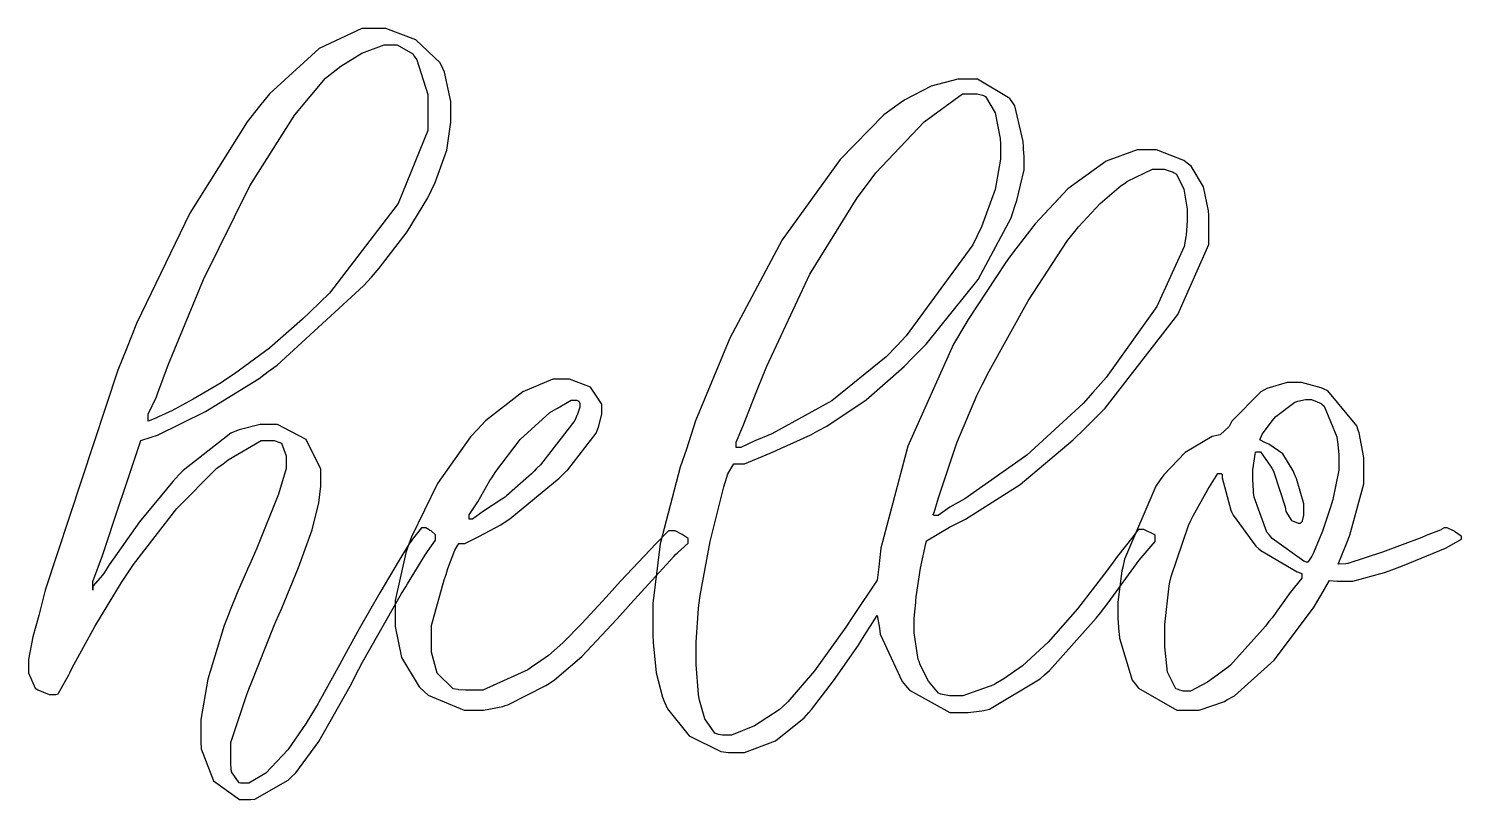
# Model space of a CAD drawing. Extents: x 0 to 47.2, y 0.3 to 11.
# Drawn here: x 0 to 19.54, y 0.44 to 10.96 of the extents above; entities that cross this region are included whole.
import ezdxf

# ---------------------------------------------------------------- set-up
doc = ezdxf.new("R2010")
doc.units = 0
doc.layers.get('0').update_dxf_attribs({"linetype": 'CONTINUOUS'})

msp = doc.modelspace()

# ---------------------------------------------------------------- linework, layer by layer
at = {"color": 0}
for p, q in [((4.54614, 10.9554), (3.96325, 10.6826)), ((4.74183, 10.9554), (4.54614, 10.9554)), ((4.87549, 10.9554), (4.74183, 10.9554)), ((5.28066, 10.8011), (4.87549, 10.9554)), ((5.61277, 10.4883), (5.28066, 10.8011)), ((3.96325, 10.6826), (3.28524, 10.068)), ((4.25813, 10.4428), (4.54752, 10.6219)), ((4.54752, 10.6219), (4.84932, 10.7349)), ((4.84932, 10.7349), (4.95131, 10.7349)), ((4.95131, 10.7349), (5.02846, 10.7349)), ((5.02846, 10.7349), (5.24069, 10.6095)), ((5.24069, 10.6095), (5.25999, 10.5806)), ((5.25999, 10.5806), (5.29579, 10.531)), ((4.05144, 10.2774), (4.21816, 10.4097)), ((4.21816, 10.4097), (4.25813, 10.4428)), ((5.29579, 10.531), (5.44738, 10.0555)), ((5.65132, 10.4097), (5.61277, 10.4883)), ((5.672, 10.3615), (5.65132, 10.4097)), ((5.76157, 9.95909), (5.672, 10.3615)), ((3.63114, 9.77858), (4.05144, 10.2774)), ((12.3128, 10.1685), (11.9531, 9.98389)), ((12.6766, 10.2664), (12.3128, 10.1685)), ((12.7978, 10.2664), (12.6766, 10.2664)), ((12.9439, 10.2664), (12.7978, 10.2664)), ((13.3863, 10.0004), (12.9439, 10.2664)), ((3.28524, 10.068), (3.14882, 9.89708)), ((5.44738, 10.0555), (5.44738, 9.89708)), ((11.9531, 9.98389), (11.8938, 9.94117)), ((12.2163, 9.68484), (12.7386, 10.068)), ((12.7386, 10.068), (12.9136, 10.068)), ((12.9136, 10.068), (12.9398, 10.068)), ((12.9398, 10.068), (13.0114, 10.0487)), ((13.0114, 10.0487), (13.0183, 10.0459)), ((13.0183, 10.0459), (13.0542, 10.0294)), ((13.0542, 10.0294), (13.1837, 9.80613)), ((13.4262, 9.94117), (13.3863, 10.0004)), ((3.14882, 9.89708), (2.98208, 9.68347)), ((3.01653, 8.80844), (3.63114, 9.77858)), ((5.44738, 9.89708), (5.44738, 9.56635)), ((5.76157, 9.80888), (5.76157, 9.95909)), ((5.76157, 9.68072), (5.76157, 9.80888)), ((11.6665, 9.77858), (11.0725, 9.16947)), ((11.8938, 9.94117), (11.6665, 9.77858)), ((13.1837, 9.80613), (13.2512, 9.45748)), ((13.451, 9.90258), (13.4262, 9.94117)), ((13.5682, 9.41476), (13.451, 9.90258)), ((2.98208, 9.68347), (2.19797, 8.43911)), ((5.70371, 9.29488), (5.76157, 9.68072)), ((11.559, 8.98895), (12.2163, 9.68484)), ((5.44738, 9.56635), (5.0395, 8.57141)), ((13.2512, 9.45748), (13.2553, 9.37891)), ((13.5695, 9.34036), (13.5682, 9.41476)), ((5.54662, 8.85529), (5.70371, 9.29488)), ((13.2553, 9.37891), (13.2553, 9.31277)), ((13.2553, 9.31277), (13.2553, 9.17497)), ((13.5695, 9.30864), (13.5695, 9.34036)), ((13.5806, 9.21219), (13.5695, 9.30864)), ((13.5806, 9.16947), (13.5806, 9.21219)), ((15.1198, 9.30176), (14.6982, 9.1488)), ((15.2618, 9.30176), (15.1198, 9.30176)), ((15.3858, 9.30176), (15.2618, 9.30176)), ((15.7579, 9.1543), (15.3858, 9.30176)), ((11.0725, 9.16947), (10.2815, 8.07392)), ((13.2553, 9.17497), (13.1864, 8.76018)), ((13.48, 8.61138), (13.5806, 9.0303)), ((13.5806, 9.0303), (13.5806, 9.16947)), ((14.6982, 9.1488), (14.1773, 8.76984)), ((14.9917, 8.87596), (15.3307, 9.03718)), ((15.3307, 9.03718), (15.4437, 9.03718)), ((15.4437, 9.03718), (15.4892, 9.03718)), ((15.4892, 9.03718), (15.6132, 8.99721)), ((15.6132, 8.99721), (15.6256, 8.98758)), ((15.802, 9.11987), (15.7579, 9.1543)), ((15.8571, 9.0799), (15.802, 9.11987)), ((16.0266, 8.79877), (15.8571, 9.0799)), ((2.38814, 7.53237), (3.01653, 8.80844)), ((5.49698, 8.75055), (5.54662, 8.85529)), ((11.3013, 8.64718), (11.4419, 8.83324)), ((11.4419, 8.83324), (11.559, 8.98895)), ((14.6182, 8.56865), (14.9021, 8.81532)), ((14.9021, 8.81532), (14.9476, 8.84424)), ((14.9476, 8.84424), (14.9917, 8.87596)), ((15.6256, 8.98758), (15.6559, 8.96828)), ((15.6559, 8.96828), (15.7593, 8.76293)), ((16.0955, 8.46804), (16.0266, 8.79877)), ((5.16625, 8.18141), (5.44601, 8.64581)), ((5.44601, 8.64581), (5.49698, 8.75055)), ((10.6577, 7.60402), (11.3013, 8.64718)), ((13.1864, 8.76018), (13.0004, 8.25168)), ((13.4593, 8.54661), (13.48, 8.61138)), ((14.1773, 8.76984), (13.728, 8.29028)), ((15.7593, 8.76293), (15.802, 8.49009)), ((2.19797, 8.43911), (1.47312, 6.93014)), ((5.0395, 8.57141), (4.10655, 7.34631)), ((13.4014, 8.37297), (13.4593, 8.54661)), ((14.322, 8.25168), (14.6182, 8.56865)), ((15.802, 8.49009), (15.802, 8.39777)), ((16.0996, 8.40327), (16.0955, 8.46804)), ((16.0996, 8.33162), (16.0996, 8.40327)), ((13.0004, 8.25168), (12.9412, 8.12768)), ((12.9522, 7.53099), (13.4014, 8.37297)), ((13.728, 8.29028), (13.4648, 7.95267)), ((14.2696, 8.18829), (14.322, 8.25168)), ((15.802, 8.3275), (15.7882, 8.14144)), ((15.802, 8.39777), (15.802, 8.3275)), ((16.0996, 8.0119), (16.0996, 8.33162)), ((4.78042, 7.68533), (5.16625, 8.18141)), ((10.2815, 8.07392), (9.56497, 6.73171)), ((12.9412, 8.12768), (12.8791, 8.00365)), ((13.6343, 7.2402), (14.1731, 8.06566)), ((14.1731, 8.06566), (14.2696, 8.18829)), ((15.7854, 8.11664), (15.762, 7.9816)), ((15.7882, 8.14144), (15.7854, 8.11664)), ((12.8791, 8.00365), (11.971, 6.76204)), ((13.3821, 7.83551), (13.327, 7.76111)), ((13.4648, 7.95267), (13.3821, 7.83551)), ((15.762, 7.9816), (15.3913, 7.16305)), ((15.6766, 7.0528), (16.0996, 8.0119)), ((4.67568, 7.56543), (4.78042, 7.68533)), ((13.327, 7.76111), (12.8185, 6.98803)), ((1.90858, 6.3748), (2.38814, 7.53237)), ((3.38998, 6.36242), (4.57094, 7.44418)), ((4.57094, 7.44418), (4.67568, 7.56543)), ((10.068, 6.35138), (10.6577, 7.60402)), ((12.2425, 6.65043), (12.9522, 7.53099)), ((4.10655, 7.34631), (3.84334, 7.0914)), ((13.101, 6.28248), (13.6343, 7.2402)), ((3.84334, 7.0914), (3.73863, 6.99079)), ((14.6858, 5.77536), (15.6766, 7.0528)), ((15.3913, 7.16305), (14.7009, 6.19704)), ((1.47312, 6.93014), (1.33532, 6.58428)), ((3.73863, 6.99079), (3.288, 6.59529)), ((12.7703, 6.90947), (12.6146, 6.6518)), ((12.8185, 6.98803), (12.7703, 6.90947)), ((9.56497, 6.73171), (9.09782, 5.6031)), ((11.971, 6.76204), (11.8442, 6.62838)), ((12.6146, 6.6518), (11.9931, 5.25582)), ((12.0537, 6.45749), (12.2425, 6.65043)), ((1.33532, 6.58428), (1.21819, 6.29348)), ((3.288, 6.59529), (2.80982, 6.24388)), ((11.6982, 6.47816), (10.9582, 5.87597)), ((11.8442, 6.62838), (11.6982, 6.47816)), ((11.9421, 6.34312), (12.0537, 6.45749)), ((1.21819, 6.29348), (0.22462, 3.29213)), ((1.76527, 5.98343), (1.90858, 6.3748)), ((3.14606, 6.18324), (3.27008, 6.2756)), ((3.27008, 6.2756), (3.38998, 6.36242)), ((9.95355, 6.06062), (10.068, 6.35138)), ((11.4267, 5.89111), (11.9421, 6.34312)), ((13.0073, 6.09367), (13.101, 6.28248)), ((2.62654, 6.12401), (2.24758, 5.89802)), ((2.41294, 5.72989), (3.14606, 6.18324)), ((2.69131, 6.16536), (2.62654, 6.12401)), ((2.80982, 6.24388), (2.69131, 6.16536)), ((7.15063, 6.17086), (6.74275, 6.00135)), ((7.28708, 6.17086), (7.15063, 6.17086)), ((7.38078, 6.17086), (7.28708, 6.17086)), ((7.66604, 6.06474), (7.38078, 6.17086)), ((7.82175, 5.83046), (7.66604, 6.06474)), ((9.915, 5.96967), (9.95355, 6.06062)), ((12.9357, 5.949), (13.0073, 6.09367)), ((14.7009, 6.19704), (14.5176, 5.98897)), ((17.169, 6.12676), (16.8906, 6.04407)), ((17.2723, 6.12676), (17.169, 6.12676)), ((17.3619, 6.12676), (17.2723, 6.12676)), ((17.632, 6.05236), (17.3619, 6.12676)), ((1.63298, 5.69405), (1.74597, 5.93108)), ((1.74597, 5.93108), (1.76527, 5.98343)), ((2.24758, 5.89802), (1.94579, 5.73401)), ((6.74275, 6.00135), (6.23425, 5.60172)), ((7.21678, 5.77811), (7.40145, 5.88423)), ((7.40145, 5.88423), (7.46347, 5.88423)), ((7.46347, 5.88423), (7.47448, 5.88423)), ((7.47448, 5.88423), (7.50616, 5.87043)), ((7.50616, 5.87043), (7.50757, 5.86768)), ((7.50757, 5.86768), (7.51032, 5.86493)), ((7.51032, 5.86493), (7.51858, 5.83875)), ((9.74411, 5.52457), (9.915, 5.96967)), ((10.9582, 5.87597), (10.1396, 5.42396)), ((10.8879, 5.53283), (11.4267, 5.89111)), ((12.66, 5.30546), (12.9357, 5.949)), ((14.5176, 5.98897), (14.3853, 5.83875)), ((16.8093, 6.00135), (16.4124, 5.59897)), ((16.8589, 6.02753), (16.8093, 6.00135)), ((16.8906, 6.04407), (16.8589, 6.02753)), ((17.2737, 5.85805), (17.2999, 5.86768)), ((17.2999, 5.86768), (17.3137, 5.87181)), ((17.3137, 5.87181), (17.4184, 5.89523)), ((17.4184, 5.89523), (17.4542, 5.89523)), ((17.4542, 5.89523), (17.5011, 5.89523)), ((17.5011, 5.89523), (17.632, 5.83875)), ((17.6637, 6.03857), (17.632, 6.05236)), ((17.723, 6.01239), (17.6637, 6.03857)), ((18.1185, 5.53558), (17.723, 6.01239)), ((1.63298, 5.5976), (1.63298, 5.69405)), ((1.757, 5.40879), (2.41294, 5.72989)), ((1.91409, 5.72163), (1.77078, 5.65686)), ((1.91961, 5.72438), (1.91409, 5.72163)), ((1.94579, 5.73401), (1.91961, 5.72438)), ((6.70415, 5.34956), (7.11069, 5.71885)), ((7.11069, 5.71885), (7.20439, 5.77398)), ((7.20439, 5.77398), (7.21678, 5.77811)), ((7.47998, 5.67475), (7.45105, 5.60585)), ((7.48273, 5.68166), (7.47998, 5.67475)), ((7.51858, 5.79053), (7.48273, 5.68166)), ((7.51858, 5.83875), (7.51858, 5.82909)), ((7.51858, 5.82909), (7.51858, 5.79053)), ((7.77628, 5.51766), (7.82175, 5.69405)), ((7.82175, 5.75194), (7.82175, 5.83046)), ((7.82175, 5.69405), (7.82175, 5.75194)), ((14.3853, 5.83875), (13.6164, 5.13457)), ((14.4019, 5.49286), (14.6858, 5.77536)), ((17.0119, 5.66099), (17.2737, 5.85805)), ((17.632, 5.83875), (17.6416, 5.82909)), ((17.6416, 5.82909), (17.6706, 5.80566)), ((17.6706, 5.80566), (17.847, 5.38674)), ((1.73771, 5.64032), (1.63298, 5.5976)), ((1.63298, 5.5976), (1.63298, 5.5976)), ((1.75424, 5.6472), (1.73771, 5.64032)), ((1.77078, 5.65686), (1.75424, 5.6472)), ((2.87321, 5.48047), (2.83463, 5.4653)), ((3.15709, 5.5535), (2.87321, 5.48047)), ((3.26457, 5.5535), (3.15709, 5.5535)), ((3.39411, 5.5535), (3.26457, 5.5535)), ((3.78686, 5.34956), (3.39411, 5.5535)), ((6.12401, 5.48735), (6.02615, 5.38399)), ((6.23425, 5.60172), (6.12401, 5.48735)), ((7.45105, 5.60585), (6.98115, 5.00503)), ((7.74319, 5.43638), (7.76661, 5.49286)), ((7.76661, 5.49286), (7.77628, 5.51766)), ((9.09782, 5.6031), (8.97241, 5.21727)), ((9.65041, 5.31096), (9.74411, 5.52457)), ((10.7638, 5.4653), (10.8879, 5.53283)), ((14.2489, 5.34264), (14.4019, 5.49286)), ((16.3766, 5.52457), (16.254, 5.41433)), ((16.3904, 5.5535), (16.3766, 5.52457)), ((16.4124, 5.59897), (16.3904, 5.5535)), ((16.8258, 5.41983), (16.9664, 5.6086)), ((16.9664, 5.6086), (16.9857, 5.63065)), ((16.9857, 5.63065), (17.0119, 5.66099)), ((18.1378, 5.47631), (18.1185, 5.53558)), ((18.1501, 5.43775), (18.1378, 5.47631)), ((1.29673, 4.62746), (1.53376, 5.33301)), ((1.53376, 5.33301), (1.67156, 5.38261)), ((1.67156, 5.38261), (1.757, 5.40879)), ((2.75746, 5.435), (2.10702, 4.92372)), ((2.72438, 5.07118), (3.17087, 5.33301)), ((2.83463, 5.4653), (2.75746, 5.435)), ((3.17087, 5.33301), (3.3197, 5.33301)), ((3.3197, 5.33301), (3.34863, 5.33301)), ((3.34863, 5.33301), (3.4258, 5.30959)), ((3.4258, 5.30959), (3.43545, 5.30546)), ((3.43545, 5.30546), (3.45199, 5.29855)), ((3.45199, 5.29855), (3.51262, 5.12632)), ((3.98667, 4.94439), (3.78686, 5.34956)), ((6.02615, 5.38399), (5.5783, 4.75008)), ((6.37342, 4.91409), (6.70415, 5.34956)), ((7.35461, 4.93614), (7.74319, 5.43638)), ((9.65041, 5.23931), (9.65041, 5.31096)), ((9.91362, 5.33301), (9.71518, 5.23931)), ((9.95355, 5.34956), (9.91362, 5.33301)), ((10.1396, 5.42396), (9.95355, 5.34956)), ((10.1176, 5.1635), (10.6688, 5.41295)), ((10.6688, 5.41295), (10.7638, 5.4653)), ((12.4106, 4.55164), (12.66, 5.30546)), ((13.5268, 4.73632), (14.2489, 5.34264)), ((16.1451, 5.38812), (15.7772, 5.17317)), ((16.2305, 5.41016), (16.1451, 5.38812)), ((16.254, 5.41433), (16.2305, 5.41016)), ((16.7928, 5.34402), (16.8203, 5.41016)), ((16.8699, 5.30546), (16.7928, 5.34402)), ((16.8203, 5.41016), (16.8258, 5.41983)), ((16.9195, 5.28616), (16.8699, 5.30546)), ((17.107, 5.1525), (16.9195, 5.28616)), ((17.847, 5.38674), (17.8511, 5.34402)), ((17.8511, 5.34402), (17.8539, 5.32197)), ((17.8539, 5.32197), (17.8732, 5.14421)), ((18.2149, 5.10427), (18.1501, 5.43775)), ((3.51262, 5.12632), (3.51262, 5.06843)), ((8.97241, 5.21727), (8.88834, 4.96919)), ((9.71518, 5.23931), (9.65041, 5.23931)), ((9.76616, 5.01883), (10.1176, 5.1635)), ((11.9931, 5.25582), (11.6251, 3.86676)), ((13.6164, 5.13457), (12.7703, 4.54064)), ((15.7772, 5.17317), (15.485, 4.86586)), ((16.6991, 4.93476), (16.7363, 5.17454)), ((16.7363, 5.17454), (16.7432, 5.17867)), ((16.7432, 5.17867), (16.7542, 5.17867)), ((16.7542, 5.17867), (16.8052, 5.17867)), ((16.8052, 5.17867), (16.9402, 4.98711)), ((17.2503, 4.92097), (17.107, 5.1525)), ((17.8732, 5.14421), (17.8732, 5.08497)), ((17.8732, 5.08497), (17.8732, 4.93201)), ((18.2149, 4.98023), (18.2149, 5.10427)), ((2.02296, 4.40559), (2.56866, 4.95956)), ((2.10702, 4.92372), (2.0519, 4.86449)), ((2.56866, 4.95956), (2.65272, 5.01883)), ((2.65272, 5.01883), (2.72438, 5.07118)), ((3.51262, 4.95268), (3.41064, 4.60403)), ((3.51262, 5.06843), (3.51262, 4.95268)), ((3.98667, 4.80935), (3.98667, 4.94439)), ((6.31694, 4.82589), (6.37342, 4.91409)), ((6.89021, 4.91409), (6.85849, 4.88237)), ((6.89434, 4.91684), (6.89021, 4.91409)), ((6.92602, 4.94714), (6.89434, 4.91684)), ((6.92877, 4.95268), (6.92602, 4.94714)), ((6.98115, 5.00503), (6.92877, 4.95268)), ((7.23745, 4.81902), (7.30913, 4.89204)), ((7.30913, 4.89204), (7.35461, 4.93614)), ((8.88834, 4.96919), (8.61688, 3.92603)), ((9.53879, 4.87962), (9.62145, 5.01883)), ((9.62145, 5.01883), (9.65041, 5.01883)), ((9.65041, 5.01883), (9.76616, 5.01883)), ((16.0845, 4.6688), (16.2223, 4.88654)), ((16.2223, 4.88654), (16.2691, 4.88654)), ((16.2691, 4.88654), (16.2691, 4.88654)), ((16.2691, 4.88654), (16.2801, 4.86999)), ((16.6991, 4.85345), (16.6991, 4.93476)), ((16.9402, 4.98711), (16.9581, 4.95819)), ((16.9581, 4.95819), (16.9816, 4.91546)), ((16.9816, 4.91546), (17.1414, 4.43177)), ((17.2779, 4.85345), (17.2503, 4.92097)), ((17.8732, 4.93201), (17.7919, 4.52822)), ((18.2149, 4.74595), (18.2149, 4.98023)), ((1.96646, 4.77354), (1.51309, 4.22508)), ((2.0519, 4.86449), (1.96646, 4.77354)), ((3.96049, 4.4855), (3.98667, 4.7129)), ((3.98667, 4.7873), (3.98667, 4.80935)), ((3.98667, 4.7129), (3.98667, 4.7873)), ((5.5783, 4.75008), (5.22277, 4.02248)), ((6.12676, 4.49929), (6.29348, 4.79005)), ((6.29348, 4.79005), (6.31694, 4.82589)), ((6.85849, 4.88237), (6.51951, 4.57786)), ((6.56361, 4.26501), (7.23745, 4.81902)), ((9.29763, 3.95774), (9.48365, 4.70323)), ((9.48365, 4.70323), (9.52362, 4.8369)), ((9.52362, 4.8369), (9.53879, 4.87962)), ((12.7813, 4.26364), (13.5268, 4.73632)), ((15.3748, 4.71015), (14.9476, 3.71521)), ((15.4368, 4.79834), (15.3748, 4.71015)), ((15.485, 4.86586), (15.4368, 4.79834)), ((16.2801, 4.86999), (16.2801, 4.86449)), ((16.2801, 4.86449), (16.2815, 4.82589)), ((16.2815, 4.82589), (16.3973, 4.38492)), ((16.6991, 4.80247), (16.6991, 4.85345)), ((16.7073, 4.64675), (16.6991, 4.80247)), ((17.2944, 4.81623), (17.2779, 4.85345)), ((17.3936, 4.46899), (17.2944, 4.81623)), ((18.022, 4.04177), (18.2149, 4.74595)), ((1.24437, 4.48), (1.29673, 4.62746)), ((3.41064, 4.60403), (3.11437, 3.86814)), ((6.00826, 4.3229), (6.12676, 4.49929)), ((6.45612, 4.53238), (6.20391, 4.36975)), ((6.49884, 4.56131), (6.45612, 4.53238)), ((6.51951, 4.57786), (6.49884, 4.56131)), ((12.3513, 4.35183), (12.4106, 4.55164)), ((12.7703, 4.54064), (12.5994, 4.44556)), ((15.8833, 4.30773), (16.0845, 4.6688)), ((16.7101, 4.62746), (16.7073, 4.64675)), ((16.717, 4.55994), (16.7101, 4.62746)), ((16.892, 4.08587), (16.717, 4.55994)), ((17.7919, 4.52822), (17.7739, 4.47312)), ((1.00873, 3.76481), (1.24437, 4.48)), ((1.43178, 3.64352), (2.02296, 4.40559)), ((3.86814, 4.11484), (3.96049, 4.4855)), ((6.00826, 4.26364), (6.00826, 4.3229)), ((6.20391, 4.36975), (6.05649, 4.26364)), ((12.3403, 4.32703), (12.3513, 4.34633)), ((12.3403, 4.31878), (12.3403, 4.32703)), ((12.3513, 4.31327), (12.3403, 4.31878)), ((12.3513, 4.34633), (12.3513, 4.35183)), ((12.4051, 4.31327), (12.3513, 4.31327)), ((12.5677, 4.42627), (12.4051, 4.31327)), ((12.5994, 4.44556), (12.5677, 4.42627)), ((15.8502, 4.23609), (15.8833, 4.30773)), ((16.3973, 4.38492), (16.4124, 4.35183)), ((16.4124, 4.35183), (16.429, 4.31602)), ((16.429, 4.31602), (16.7418, 3.8916)), ((17.1414, 4.43177), (17.1456, 4.39593)), ((17.1456, 4.39593), (17.1483, 4.36563)), ((17.1483, 4.36563), (17.2268, 4.24575)), ((17.3784, 4.24021), (17.3936, 4.31602)), ((17.3936, 4.34082), (17.3936, 4.46899)), ((17.3936, 4.31602), (17.3936, 4.34082)), ((17.7602, 4.42352), (17.6499, 4.09967)), ((17.7739, 4.47312), (17.7602, 4.42352)), ((1.51309, 4.22508), (1.0983, 3.6394)), ((3.68074, 3.6008), (3.86814, 4.11484)), ((5.35919, 4.14239), (5.24895, 4.00597)), ((5.40329, 4.14239), (5.35919, 4.14239)), ((5.41845, 4.14239), (5.40329, 4.14239)), ((5.4653, 4.11484), (5.41845, 4.14239)), ((5.47493, 4.1093), (5.4653, 4.11484)), ((5.4901, 4.10242), (5.47493, 4.1093)), ((6.05649, 4.26364), (6.00826, 4.26364)), ((6.14331, 4.02527), (6.44232, 4.18373)), ((6.44232, 4.18373), (6.4878, 4.21404)), ((6.4878, 4.21404), (6.56361, 4.26501)), ((12.248, 3.96462), (12.5608, 4.15202)), ((12.5608, 4.15202), (12.6159, 4.18098)), ((12.6159, 4.18098), (12.7813, 4.26364)), ((15.1364, 4.12034), (15.0606, 4.0211)), ((15.1626, 4.12034), (15.1364, 4.12034)), ((15.2122, 4.12034), (15.1626, 4.12034)), ((15.3638, 4.05007), (15.2122, 4.12034)), ((15.587, 3.47817), (15.8213, 4.17682)), ((15.8213, 4.17682), (15.8502, 4.23609)), ((17.2268, 4.24575), (17.2503, 4.23609)), ((17.2503, 4.23609), (17.2627, 4.23058)), ((17.2627, 4.23058), (17.3192, 4.20853)), ((17.3192, 4.20853), (17.3385, 4.20853)), ((17.3385, 4.20853), (17.3481, 4.20853)), ((17.3481, 4.20853), (17.3743, 4.23058)), ((17.3743, 4.23058), (17.3771, 4.23609)), ((17.3771, 4.23609), (17.3784, 4.24021)), ((19.2664, 4.11759), (19.0858, 4.04594)), ((19.2732, 4.12034), (19.2664, 4.11759)), ((19.2787, 4.12309), (19.2732, 4.12034)), ((19.3105, 4.14239), (19.2787, 4.12309)), ((19.3228, 4.14239), (19.3105, 4.14239)), ((19.3477, 4.14239), (19.3228, 4.14239)), ((19.4262, 4.10792), (19.3477, 4.14239)), ((19.4386, 4.10379), (19.4262, 4.10792)), ((5.19105, 3.92465), (5.05326, 3.70004)), ((5.22277, 4.02248), (5.17042, 3.8723)), ((5.2269, 3.97701), (5.19105, 3.92465)), ((5.24895, 4.00597), (5.2269, 3.97701)), ((5.4405, 3.82266), (5.55212, 3.97563)), ((5.55212, 4.04731), (5.4901, 4.10242)), ((5.55212, 4.02664), (5.55212, 4.04731)), ((5.55212, 3.97563), (5.55212, 4.02664)), ((5.81533, 3.83646), (5.86906, 3.9274)), ((5.86906, 3.9274), (5.88698, 3.9274)), ((5.88698, 3.9274), (5.95037, 3.9274)), ((5.95037, 3.9274), (6.14331, 4.02527)), ((8.56036, 3.92878), (8.0753, 3.4134)), ((8.61688, 3.92603), (8.51489, 3.11299)), ((8.72987, 4.10379), (8.56036, 3.92878)), ((8.78639, 4.10379), (8.72987, 4.10379)), ((8.81807, 4.10379), (8.78639, 4.10379)), ((8.91314, 4.05144), (8.81807, 4.10379)), ((8.84975, 3.80199), (8.99583, 3.93428)), ((8.99583, 3.9963), (8.91314, 4.05144)), ((8.99583, 3.97701), (8.99583, 3.9963)), ((8.99583, 3.93428), (8.99583, 3.97701)), ((9.1598, 3.2191), (9.29763, 3.95774)), ((12.1681, 3.59117), (12.2384, 3.93153)), ((12.2384, 3.93153), (12.2466, 3.96049)), ((12.2466, 3.96049), (12.248, 3.96462)), ((15.0606, 4.0211), (14.8553, 3.75652)), ((15.1474, 3.70004), (15.3665, 3.95774)), ((15.3665, 4.04315), (15.3638, 4.05007)), ((15.3665, 3.95774), (15.3665, 4.04315)), ((16.9251, 4.04315), (16.892, 4.08587)), ((16.9636, 3.9963), (16.9251, 4.04315)), ((17.3936, 3.68762), (16.9636, 3.9963)), ((17.6499, 4.09967), (17.5286, 3.8034)), ((17.8621, 3.64628), (17.9834, 3.93845)), ((17.9834, 3.93845), (18.022, 4.04177)), ((19.0045, 4.0101), (18.4699, 3.81166)), ((19.0638, 4.03765), (19.0045, 4.0101)), ((19.0858, 4.04594), (19.0638, 4.03765)), ((19.327, 3.86676), (19.5433, 3.98667)), ((19.4496, 4.09554), (19.4386, 4.10379)), ((19.5406, 4.03077), (19.4496, 4.09554)), ((19.5433, 4.02664), (19.5406, 4.03077)), ((19.5433, 3.98667), (19.5433, 4.02664)), ((0.87781, 3.41202), (1.00873, 3.76481)), ((3.11437, 3.86814), (3.01653, 3.64628)), ((5.14696, 3.8034), (4.99953, 3.15295)), ((5.17042, 3.8723), (5.14696, 3.8034)), ((5.16763, 3.37895), (5.40604, 3.76756)), ((5.40604, 3.76756), (5.43084, 3.80615)), ((5.43084, 3.80615), (5.4405, 3.82266)), ((5.72022, 3.58704), (5.81533, 3.83646)), ((8.55349, 3.48093), (8.80152, 3.75239)), ((8.80152, 3.75239), (8.82495, 3.77857)), ((8.82495, 3.77857), (8.84975, 3.80199)), ((11.6251, 3.86676), (11.5962, 3.61322)), ((14.8553, 3.75652), (14.7932, 3.67386)), ((14.9476, 3.71521), (14.9242, 3.60772)), ((16.7418, 3.8916), (16.7817, 3.85576)), ((16.7817, 3.85576), (16.8079, 3.83371)), ((16.8079, 3.83371), (17.304, 3.54157)), ((17.5025, 3.75514), (17.4487, 3.67386)), ((17.5093, 3.76756), (17.5025, 3.75514)), ((17.5286, 3.8034), (17.5093, 3.76756)), ((18.4699, 3.81166), (17.9958, 3.65732)), ((18.7413, 3.62701), (19.327, 3.86676)), ((1.03215, 3.53053), (1.0101, 3.49884)), ((1.0983, 3.6394), (1.03215, 3.53053)), ((1.3243, 3.48093), (1.43178, 3.64352)), ((2.98759, 3.58151), (2.84427, 3.2563)), ((3.01653, 3.64628), (2.98759, 3.58151)), ((3.45336, 3.04684), (3.68074, 3.6008)), ((5.05326, 3.70004), (4.7928, 3.25768)), ((5.69405, 3.50848), (5.72022, 3.58704)), ((11.5962, 3.61322), (11.5741, 3.43131)), ((12.1074, 3.20256), (12.1681, 3.59117)), ((14.7932, 3.67386), (14.6747, 3.514)), ((14.7243, 3.1185), (15.1474, 3.70004)), ((14.9145, 3.55671), (14.858, 3.12815)), ((14.9242, 3.60772), (14.9145, 3.55671)), ((17.304, 3.54157), (17.3661, 3.51951)), ((17.3661, 3.51951), (17.3661, 3.45474)), ((17.4322, 3.67386), (17.3936, 3.68762)), ((17.4487, 3.67386), (17.4322, 3.67386)), ((17.9669, 3.65181), (17.8621, 3.64628)), ((17.9958, 3.65732), (17.9669, 3.65181)), ((18.0647, 3.41478), (18.4947, 3.53466)), ((18.4947, 3.53466), (18.5567, 3.55808)), ((18.5567, 3.55808), (18.7413, 3.62701)), ((1.0101, 3.49884), (0.87781, 3.34588)), ((0.87781, 3.29351), (0.87781, 3.41202)), ((0.87781, 3.34588), (0.87781, 3.29351)), ((0.903993, 2.79604), (1.2678, 3.39549)), ((1.2678, 3.39549), (1.3243, 3.48093)), ((5.0891, 3.24528), (5.14421, 3.33761)), ((5.14421, 3.33761), (5.16763, 3.37895)), ((5.49561, 2.80982), (5.66787, 3.43269)), ((5.66787, 3.43269), (5.69405, 3.50848)), ((8.0753, 3.4134), (7.92095, 3.2439)), ((8.21588, 3.11023), (8.55349, 3.48093)), ((11.5741, 3.43131), (11.2434, 2.93522)), ((14.6747, 3.514), (14.3054, 3.03857)), ((15.4974, 2.82498), (15.5581, 3.35139)), ((15.5581, 3.35139), (15.5691, 3.40376)), ((15.5691, 3.40376), (15.587, 3.47817)), ((17.3661, 3.45474), (17.2062, 3.26044)), ((17.6251, 3.22185), (17.7464, 3.4258)), ((17.7464, 3.4258), (17.8511, 3.41478)), ((17.8511, 3.41478), (17.9007, 3.41478)), ((17.9007, 3.41478), (18.0647, 3.41478)), ((0.22462, 3.29213), (0.150206, 2.98483)), ((2.84427, 3.2563), (2.73954, 2.99861)), ((4.7928, 3.25768), (4.51033, 2.76435)), ((4.55443, 2.30821), (5.0891, 3.24528)), ((4.99953, 3.15295), (4.99953, 2.93522)), ((7.82863, 3.14193), (7.5475, 2.836)), ((7.92095, 3.2439), (7.82863, 3.14193)), ((9.14329, 3.08956), (9.1598, 3.2191)), ((12.1006, 3.12263), (12.1033, 3.1502)), ((12.1033, 3.1502), (12.1074, 3.20256)), ((14.858, 3.12815), (14.858, 2.98483)), ((17.2062, 3.26044), (16.9623, 2.91593)), ((17.5245, 3.05098), (17.6251, 3.22185)), ((0.14056, 2.949), (0.060634, 2.65686)), ((0.150206, 2.98483), (0.14056, 2.949)), ((2.72989, 2.96829), (2.66788, 2.80982)), ((2.73954, 2.99861), (2.72989, 2.96829)), ((3.37482, 2.86356), (3.45336, 3.04684)), ((4.99953, 2.93522), (4.99953, 2.79604)), ((8.02157, 2.89112), (8.14698, 3.03444)), ((8.14698, 3.03444), (8.21588, 3.11023)), ((8.51489, 3.11299), (8.51489, 2.84152)), ((9.1047, 2.58107), (9.13638, 3.04409)), ((9.13638, 3.04409), (9.14329, 3.08956)), ((11.2434, 2.93522), (11.1456, 2.78777)), ((11.3757, 2.63205), (11.5741, 2.94624)), ((11.5741, 2.94624), (11.6072, 2.77537)), ((12.0813, 2.91042), (12.1006, 3.12263)), ((14.3054, 3.03857), (13.9072, 2.58244)), ((14.5645, 2.90904), (14.6224, 2.98483)), ((14.6224, 2.98483), (14.7243, 3.1185)), ((14.858, 2.98483), (14.858, 2.91317)), ((16.9912, 2.33715), (17.5245, 3.05098)), ((0.593933, 2.23104), (0.903993, 2.79604)), ((2.66788, 2.80982), (2.44602, 2.07946)), ((3.03444, 2.0202), (3.34174, 2.78639)), ((3.34174, 2.78639), (3.37482, 2.86356)), ((4.51033, 2.76435), (4.33116, 2.44326)), ((4.99953, 2.79604), (5.0891, 2.37436)), ((5.49561, 2.57693), (5.49561, 2.80982)), ((7.5475, 2.836), (7.28984, 2.57418)), ((7.54613, 2.38952), (8.02157, 2.89112)), ((8.51489, 2.84152), (8.51489, 2.68718)), ((11.1456, 2.78777), (10.7184, 2.19246)), ((11.6072, 2.77537), (11.6182, 2.69131)), ((12.0813, 2.83049), (12.0813, 2.91042)), ((12.0813, 2.7106), (12.0813, 2.83049)), ((13.9278, 2.19797), (14.5645, 2.90904)), ((14.858, 2.91317), (14.8718, 2.72162)), ((15.4974, 2.63205), (15.4974, 2.82498)), ((16.8713, 2.80293), (16.3932, 2.27101)), ((16.9195, 2.86356), (16.8713, 2.80293)), ((16.9623, 2.91593), (16.9195, 2.86356)), ((0.060634, 2.65686), (0.001378, 2.34542)), ((5.49561, 2.53835), (5.49561, 2.57693)), ((7.28984, 2.57418), (7.09002, 2.40192)), ((8.51489, 2.68718), (8.51902, 2.57831)), ((8.51902, 2.57831), (8.56174, 2.16352)), ((9.1047, 2.41157), (9.1047, 2.58107)), ((10.9775, 2.05603), (11.3192, 2.54386)), ((11.3192, 2.54386), (11.3757, 2.63205)), ((11.6182, 2.69131), (11.9145, 2.04777)), ((12.1364, 2.34818), (12.0813, 2.7106)), ((13.9072, 2.58244), (13.5571, 2.26136)), ((14.8718, 2.72162), (14.8746, 2.6982)), ((14.8746, 2.6982), (14.8801, 2.63894)), ((14.8801, 2.63894), (15.0537, 2.0643)), ((15.4974, 2.51768), (15.4974, 2.63205)), ((0.001378, 2.34542), (0.001378, 2.24069)), ((4.33116, 2.44326), (4.2733, 2.3344)), ((5.0891, 2.37436), (5.32751, 1.97197)), ((5.49561, 2.44464), (5.49561, 2.53835)), ((5.57417, 2.16214), (5.49561, 2.44464)), ((7.09002, 2.40192), (6.94119, 2.29581)), ((7.17405, 2.07119), (7.54613, 2.38952)), ((9.1047, 2.27652), (9.1047, 2.41157)), ((12.1474, 2.31786), (12.1364, 2.34818)), ((15.5374, 2.17317), (15.4974, 2.51768)), ((0.001378, 2.24069), (0.001378, 2.16628)), ((0.001378, 2.16628), (0.090951, 1.95544)), ((0.551215, 2.13734), (0.563619, 2.16352)), ((0.563619, 2.16352), (0.593933, 2.23104)), ((4.24021, 2.27239), (4.07899, 1.97611)), ((4.2733, 2.3344), (4.24021, 2.27239)), ((4.38492, 1.98438), (4.5048, 2.21313)), ((4.5048, 2.21313), (4.55443, 2.30821)), ((5.79053, 1.94855), (5.57417, 2.16214)), ((6.80889, 2.20762), (6.19566, 1.9265)), ((6.89021, 2.26274), (6.80889, 2.20762)), ((6.94119, 2.29581), (6.89021, 2.26274)), ((8.56174, 2.16352), (8.64856, 1.83279)), ((9.13638, 1.86724), (9.1047, 2.27652)), ((10.7184, 2.19246), (10.356, 1.76802)), ((12.1598, 2.27514), (12.1474, 2.31786)), ((12.2742, 2.0519), (12.1598, 2.27514)), ((13.5571, 2.26136), (13.3049, 2.08221)), ((13.8562, 2.13596), (13.9278, 2.19797)), ((15.649, 1.94855), (15.5374, 2.17317)), ((16.3118, 2.20624), (16.0817, 2.03812)), ((16.3463, 2.22966), (16.3118, 2.20624)), ((16.3932, 2.27101), (16.3463, 2.22966)), ((16.451, 1.8507), (16.9912, 2.33715)), ((0.090951, 1.95544), (0.111621, 1.94303)), ((0.402389, 1.87965), (0.551215, 2.13734)), ((2.44602, 2.07946), (2.34956, 1.52687)), ((3.0055, 1.94303), (3.03444, 2.0202)), ((3.95912, 1.22645), (4.38492, 1.98438)), ((4.07899, 1.97611), (3.96049, 1.76389)), ((5.32751, 1.97197), (5.40191, 1.90445)), ((6.53881, 1.72944), (7.05418, 1.98989)), ((7.05418, 1.98989), (7.09965, 2.0202)), ((7.09965, 2.0202), (7.17405, 2.07119)), ((10.6784, 1.66329), (10.9775, 2.05603)), ((11.9145, 2.04777), (11.96, 1.99264)), ((11.96, 1.99264), (12.0151, 1.9265)), ((12.4106, 1.88929), (12.2742, 2.0519)), ((13.1644, 2.00229), (12.7441, 1.84933)), ((13.1079, 1.67018), (13.7969, 2.08359)), ((13.2167, 2.03123), (13.1644, 2.00229)), ((13.3049, 2.08221), (13.2167, 2.03123)), ((13.7969, 2.08359), (13.8562, 2.13596)), ((15.0537, 2.0643), (15.095, 2.01469)), ((15.095, 2.01469), (15.1405, 1.95406)), ((16.0817, 2.03812), (15.8502, 1.91547)), ((0.111621, 1.94303), (0.12678, 1.93339)), ((0.12678, 1.93339), (0.279742, 1.87138)), ((0.279742, 1.87138), (0.332107, 1.87138)), ((0.332107, 1.87138), (0.370692, 1.87138)), ((0.370692, 1.87138), (0.402389, 1.87965)), ((2.75746, 1.21543), (2.97656, 1.87)), ((2.97656, 1.87), (3.0055, 1.94303)), ((3.96049, 1.76389), (3.94808, 1.7446)), ((5.40191, 1.90445), (5.45151, 1.86173)), ((5.45151, 1.86173), (5.94349, 1.6564)), ((5.85943, 1.93752), (5.79053, 1.94855)), ((5.86906, 1.93477), (5.85943, 1.93752)), ((5.95863, 1.9265), (5.86906, 1.93477)), ((5.99172, 1.9265), (5.95863, 1.9265)), ((6.19566, 1.9265), (5.99172, 1.9265)), ((8.64856, 1.83279), (8.67473, 1.76664)), ((8.67473, 1.76664), (8.71333, 1.67569)), ((9.14329, 1.8383), (9.13638, 1.86724)), ((9.15293, 1.79283), (9.14329, 1.8383)), ((9.2232, 1.53513), (9.15293, 1.79283)), ((10.356, 1.76802), (10.2898, 1.70601)), ((12.0151, 1.9265), (12.565, 1.62333)), ((12.434, 1.87689), (12.4106, 1.88929)), ((12.4437, 1.87275), (12.434, 1.87689)), ((12.5622, 1.84933), (12.4437, 1.87275)), ((12.6049, 1.84933), (12.5622, 1.84933)), ((12.7441, 1.84933), (12.6049, 1.84933)), ((15.1405, 1.95406), (15.6641, 1.6564)), ((15.6848, 1.93752), (15.649, 1.94855)), ((15.6917, 1.93477), (15.6848, 1.93752)), ((15.751, 1.91547), (15.6917, 1.93477)), ((15.773, 1.91547), (15.751, 1.91547)), ((15.8502, 1.91547), (15.773, 1.91547)), ((15.9659, 1.6564), (16.3105, 1.77216)), ((16.3105, 1.77216), (16.3463, 1.79421)), ((16.3463, 1.79421), (16.451, 1.8507)), ((3.91502, 1.68534), (3.78823, 1.47588)), ((3.94808, 1.7446), (3.91502, 1.68534)), ((5.94349, 1.6564), (6.10747, 1.6564)), ((6.10747, 1.6564), (6.20529, 1.6564)), ((6.20529, 1.6564), (6.46712, 1.70739)), ((6.46712, 1.70739), (6.49884, 1.71704)), ((6.49884, 1.71704), (6.53881, 1.72944)), ((8.71333, 1.67569), (9.01238, 1.305)), ((10.2388, 1.66054), (9.9012, 1.4428)), ((10.2898, 1.70601), (10.2388, 1.66054)), ((10.5806, 1.54892), (10.6426, 1.62333)), ((10.6426, 1.62333), (10.6784, 1.66329)), ((12.565, 1.62333), (12.7482, 1.62333)), ((12.7482, 1.62333), (12.8185, 1.62333)), ((12.8185, 1.62333), (13.0046, 1.64538)), ((13.0046, 1.64538), (13.0294, 1.65089)), ((13.0294, 1.65089), (13.1079, 1.67018)), ((15.6641, 1.6564), (15.8392, 1.6564)), ((15.8392, 1.6564), (15.9659, 1.6564)), ((2.34956, 1.52687), (2.34956, 1.34221)), ((3.78823, 1.47588), (3.53882, 1.11345)), ((9.35965, 1.33945), (9.2232, 1.53513)), ((9.9012, 1.4428), (9.58839, 1.31465)), ((10.1892, 1.23886), (10.5806, 1.54892)), ((2.34956, 1.34221), (2.34956, 1.22094)), ((2.34956, 1.22094), (2.35369, 1.12723)), ((2.75746, 0.972894), (2.75746, 1.21543)), ((3.64352, 0.799264), (3.95912, 1.22645)), ((9.01238, 1.305), (9.44231, 1.09003)), ((9.40234, 1.32567), (9.35965, 1.33945)), ((9.40925, 1.32292), (9.40234, 1.32567)), ((9.46436, 1.31465), (9.40925, 1.32292)), ((9.48503, 1.31465), (9.46436, 1.31465)), ((9.58839, 1.31465), (9.48503, 1.31465)), ((9.76753, 1.07763), (10.1892, 1.23886)), ((2.35369, 1.12723), (2.52043, 0.689021)), ((3.53882, 1.11345), (3.23839, 0.795129)), ((9.44231, 1.09003), (9.54567, 1.07763)), ((9.54567, 1.07763), (9.62836, 1.07763)), ((9.62836, 1.07763), (9.76753, 1.07763)), ((2.75746, 0.941201), (2.75746, 0.972894)), ((2.76572, 0.841982), (2.75746, 0.941201)), ((2.76848, 0.829578), (2.76572, 0.841982)), ((2.76986, 0.813043), (2.76848, 0.829578)), ((2.87321, 0.662838), (2.76986, 0.813043)), ((3.23839, 0.795129), (3.0055, 0.658703)), ((3.57875, 0.735873), (3.64352, 0.799264)), ((2.52043, 0.689021), (2.87596, 0.438217)), ((2.88975, 0.658703), (2.87321, 0.662838)), ((2.92833, 0.658703), (2.88975, 0.658703)), ((3.0055, 0.658703), (2.92833, 0.658703)), ((3.08818, 0.442352), (3.5402, 0.700045)), ((3.5402, 0.700045), (3.57875, 0.735873)), ((2.87596, 0.438217), (2.99448, 0.438217)), ((2.99448, 0.438217), (3.03306, 0.438217)), ((3.03306, 0.438217), (3.08818, 0.442352))]:
    msp.add_line(p, q, dxfattribs=at)

doc.saveas('drawing.dxf')
